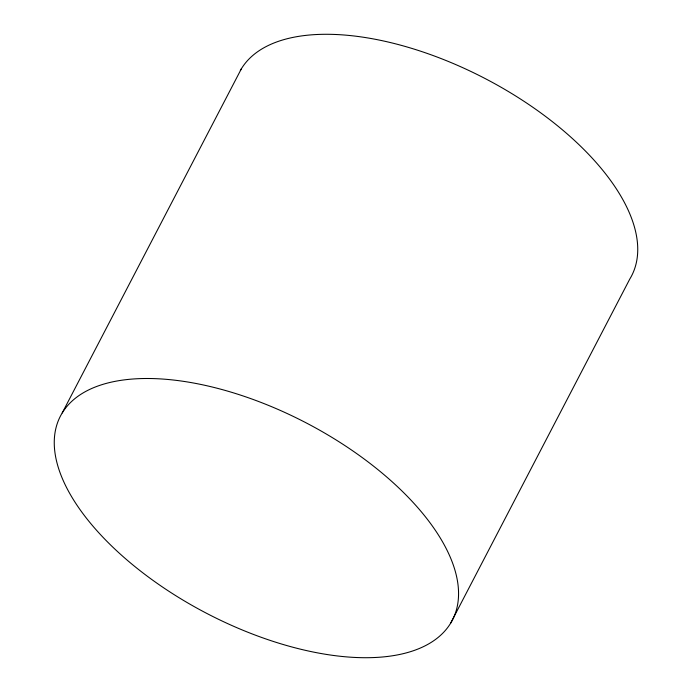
<?xml version="1.0" encoding="UTF-8"?>
<svg xmlns="http://www.w3.org/2000/svg" width="692" height="692" viewBox="0 0 692 692"><rect width="100%" height="100%" fill="white"/><g stroke="black" fill="none" stroke-linecap="round" stroke-linejoin="round"><path stroke-width="1.04" d="M62.194 412.986L241.378 68.776M450.622 623.224A220.93 107.45 27.5 0 0 207.868 385.98A220.93 107.45 27.5 0 0 110.729 545.114A220.93 107.45 27.5 0 0 450.622 623.224L629.807 279.014A220.93 107.45 27.5 0 0 489.806 81.016A220.93 107.45 27.5 0 0 240.332 70.558"/></g></svg>
